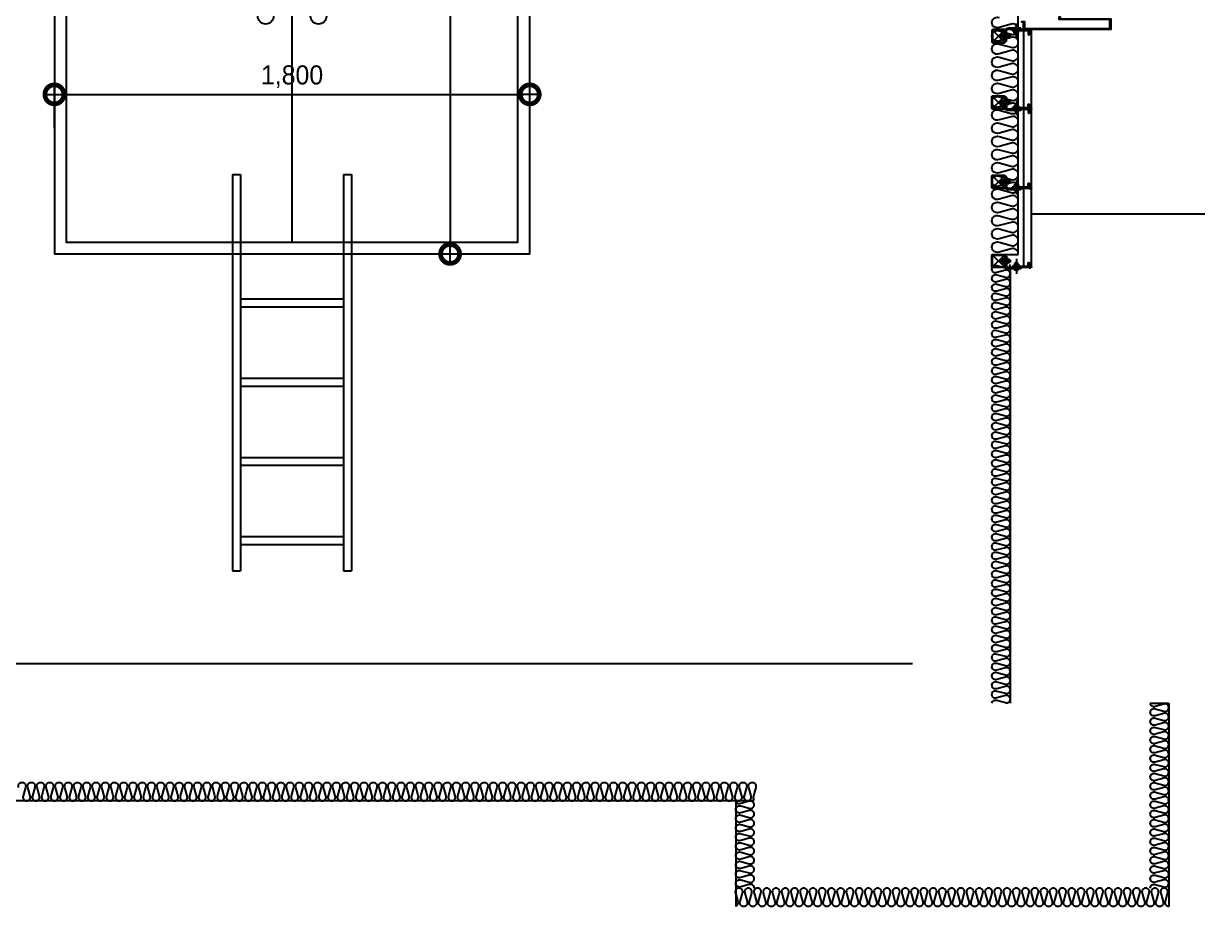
# Model space of a CAD drawing. Header units: millimetres. Extents: x -75040 to 92617, y -36837 to 48530.
# Drawn here: x 41533 to 45979, y -2720 to 622 of the extents above; entities that cross this region are included whole.
import ezdxf

# ---------------------------------------------------------------- set-up
doc = ezdxf.new("R2010")
doc.units = ezdxf.units.MM
doc.header["$LTSCALE"] = 60
doc.linetypes.add('ACAD_ISO05W100', pattern=[33, 24, -3, 0, -3, 0, -3])
doc.layers.get('Defpoints').update_dxf_attribs({"color": 151})
for name, color, linetype in [('A-DIM', 7, 'Continuous'), ('A-DOOR-ELE', 5, 'Continuous'), ('A-ETC', 7, 'Continuous'), ('A-FIN(EX)', 6, 'Continuous'), ('A-FIN-9', 7, 'Continuous'), ('A-HAT-MATL', 8, 'Continuous'), ('A-SITE', 3, 'ACAD_ISO05W100'), ('A-무근', 4, 'Continuous'), ('INSUL', 8, 'Continuous')]:
    doc.layers.add(name, color=color, linetype=linetype)
doc.layers.add('NOPLOT-DIM', color=191, linetype='Continuous', plot=False)
doc.styles.add('Gdim', font='')
doc.styles.get('Gdim').set_extended_font_data('Dotum')
doc.dimstyles.new('Gdim30(INT)', dxfattribs={"dimscale": 24, "dimtxt": 3, "dimasz": 1, "dimexe": 1.5, "dimexo": 2, "dimgap": 1, "dimtad": 1, "dimdec": 0, "dimzin": 0, "dimdsep": 46, "dimlunit": 6, "dimtxsty": 'Gdim', "dimblk": 'ToneDOT', "dimcen": 1.5, "dimdle": 1.5, "dimclrd": 1, "dimclre": 1, "dimclrt": 256, "dimadec": 1, "dimazin": 0, "dimtfac": 1, "dimtdec": 0, "dimtix": 1, "dimtmove": 2, "dimatfit": 3, "dimldrblk": 'DOT', "dimfxl": 1, "dimtolj": 1, "dimtzin": 0, "dimlwd": -1, "dimlwe": -1, "dimarcsym": 0})

# ---------------------------------------------------------------- blocks, each defined once
blk = doc.blocks.new('ToneDOT')
at = {"layer": 'A-DIM', "color": 1, "linetype": 'ByBlock'}
blk.add_line((1.5, 0), (-1.5, 0), dxfattribs=at)
at = {"layer": 'A-DIM', "color": 1, "linetype": 'ByBlock', "const_width": 3}
blk.add_lwpolyline([(0.375, 0, 1), (-0.375, 0, 1)], format="xyb", close=True, dxfattribs=at)
blk = doc.blocks.new('*D15')
at = {"layer": 'Defpoints', "color": 0, "transparency": 16777216}
for p in [(-9322.5, 2100), (-9322.5, 0, 0), (-9112.8, 0, 0)]:
    blk.add_point(p, dxfattribs=at)
at = {"layer": 'NOPLOT-DIM', "color": 1, "transparency": 16777216}
for p, q in [((-9274.5, 2100, 0), (-9076.8, 2100, 0)), ((-9112.8, 2076, 0), (-9112.8, 24, 0)), ((-9274.5, 0, 0), (-9076.8, 0, 0))]:
    blk.add_line(p, q, dxfattribs=at)
at = {"layer": 'NOPLOT-DIM', "color": 1, "transparency": 16777216, "xscale": 24, "yscale": 24, "zscale": 24}
for p, rotation in [((-9112.8, 2100, 0), 90), ((-9112.8, 0, 0), 270)]:
    blk.add_blockref('ToneDOT', p, dxfattribs=dict(at, rotation=rotation))
at = {"layer": 'NOPLOT-DIM', "transparency": 16777216, "insert": (-9179.8, 1050, 0), "char_height": 72, "attachment_point": 5, "rotation": 90, "style": 'Gdim'}
blk.add_mtext('\\A1;2,100', dxfattribs=at)
blk = doc.blocks.new('_Dot')
at = {"color": 0, "linetype": 'ByBlock', "lineweight": -2}
blk.add_line((-0.5, 0), (-1, 0), dxfattribs=at)
at = {"color": 0, "linetype": 'ByBlock', "const_width": 0.5}
blk.add_lwpolyline([(-0.25, 0, 1), (0.25, 0, 1)], format="xyb", close=True, dxfattribs=at)
blk = doc.blocks.new('*D16')
at = {"layer": 'Defpoints', "color": 0, "transparency": 16777216}
for p in [(-8811.2, 603.9), (-10611.2, 427.6), (-8811.2, 427.6)]:
    blk.add_point(p, dxfattribs=at)
at = {"layer": 'NOPLOT-DIM', "color": 1, "transparency": 16777216}
for p, q in [((-10611.2, 475.6), (-10611.2, 639.9)), ((-8811.2, 475.6), (-8811.2, 639.9)), ((-10587.2, 603.9), (-8835.2, 603.9))]:
    blk.add_line(p, q, dxfattribs=at)
at = {"layer": 'NOPLOT-DIM', "color": 1, "transparency": 16777216, "xscale": 24, "yscale": 24, "zscale": 24, "rotation": 180}
blk.add_blockref('ToneDOT', (-10611.2, 603.9), dxfattribs=at)
at = {"layer": 'NOPLOT-DIM', "color": 1, "transparency": 16777216, "xscale": 24, "yscale": 24, "zscale": 24}
blk.add_blockref('ToneDOT', (-8811.2, 603.9), dxfattribs=at)
at = {"layer": 'NOPLOT-DIM', "transparency": 16777216, "insert": (-9711.2, 670.9), "char_height": 72, "attachment_point": 5, "style": 'Gdim'}
blk.add_mtext('\\A1;1,800', dxfattribs=at)
blk = doc.blocks.new('석재앵커')
at = {"layer": 'A-ETC'}
for p, q in [((44.5, 56), (44.5, 0)), ((63.8, 48), (112.5, 48)), ((68.8, 52.5), (68.1, 51.7)), ((68.1, 51.7), (68.1, 44.3)), ((68.5, 44.3), (68.1, 51.7)), ((68.8, 52.5), (69.4, 51.9)), ((69.2, 43.5), (68.8, 52.5)), ((70.3, 52.5), (69.8, 51.9)), ((70.3, 52.5), (70.9, 51.9)), ((70.7, 43.5), (70.3, 52.5)), ((71.8, 52.5), (71.3, 51.9)), ((71.8, 52.5), (72.4, 51.9)), ((72.2, 43.5), (71.8, 52.5)), ((73.3, 52.5), (72.8, 51.9)), ((73.5, 49), (73.3, 52.5)), ((73.3, 52.5), (73.5, 52.3)), ((74.5, 56), (73.5, 54)), ((73.5, 42), (73.5, 54)), ((74.5, 56), (80.5, 56)), ((74.5, 52), (80.5, 52)), ((80.5, 56), (81.5, 54)), ((81.5, 38), (81.5, 58)), ((81.5, 58), (82.5, 58)), ((82.5, 67), (83.5, 68)), ((82.5, 67), (82.5, 28)), ((82.5, 52.5), (87.5, 52.5)), ((82.5, 51.6), (87.5, 51.6)), ((83.5, 68), (87.5, 68)), ((87.5, 68), (87.5, 28)), ((90.8, 58), (89.8, 58)), ((90.8, 38), (90.8, 58)), ((91.8, 56), (90.8, 54)), ((97.8, 56), (91.8, 56)), ((97.8, 52), (91.8, 52)), ((97.8, 56), (98.8, 54)), ((98.8, 42), (98.8, 54)), ((98.8, 49), (99, 52.5)), ((99, 52.5), (98.8, 52.3)), ((99, 52.5), (99.5, 51.9)), ((100.5, 52.5), (99.9, 51.9)), ((100, 43.5), (100.5, 52.5)), ((100.5, 52.5), (101, 51.9)), ((102, 52.5), (101.4, 51.9)), ((101.5, 43.5), (102, 52.5)), ((102, 52.5), (102.5, 51.9)), ((103.5, 52.5), (102.9, 51.9)), ((103, 43.5), (103.5, 52.5)), ((103.5, 52.5), (104.2, 51.7)), ((103.8, 44.3), (104.2, 51.7)), ((104.2, 51.7), (104.2, 44.3)), ((-3.5, 18, 0), (-3.5, 33, 0)), ((-3.5, 33, 0), (-1.5, 33, 0)), ((-3.5, 18, 0), (-1.5, 18, 0)), ((-1.5, 28), (-1.5, 33, 0)), ((-1.5, 28), (60.5, 28)), ((-1.5, 23), (60.5, 23)), ((-1.5, 18, 0), (-1.5, 23)), ((21.5, 28), (21.5, 23)), ((28.5, 23), (27.5, 22)), ((27.5, 22), (27.5, 18)), ((27.5, 18), (77.5, 18)), ((28.5, 23), (77.5, 23)), ((34.5, 29), (34.5, 28)), ((54.5, 29), (34.5, 29)), ((36, 16.5), (36, 18)), ((36, 16.5), (53, 16.5)), ((36.5, 36), (38.5, 37)), ((36.5, 36), (36.5, 30)), ((36.5, 30), (38.5, 29)), ((50.5, 37), (38.5, 37)), ((40, 41.7), (40.8, 42.4)), ((40, 41.7), (40.6, 41.1)), ((49, 41.2), (40, 41.7)), ((40, 40.2), (40.6, 40.7)), ((40, 40.2), (40.6, 39.6)), ((49, 39.7), (40, 40.2)), ((40, 38.7), (40.6, 39.2)), ((40, 38.7), (40.6, 38.1)), ((49, 38.2), (40, 38.7)), ((40, 37.2), (40.6, 37.7)), ((43.5, 37), (40, 37.2)), ((40, 37.2), (40.2, 37)), ((40, 18), (40, 28)), ((40.5, 36), (40.5, 30)), ((40.8, 42.4), (48.2, 42.4)), ((48.2, 42), (40.8, 42.4)), ((40.9, 18), (40.9, 28)), ((48.1, 18), (48.1, 28)), ((48.2, 42), (48.2, 42.4)), ((49, 41.2), (48.2, 42)), ((49, 41.2), (48.4, 40.7)), ((49, 39.7), (48.4, 40.3)), ((49, 39.7), (48.4, 39.2)), ((49, 38.2), (48.4, 38.8)), ((49, 38.2), (48.4, 37.7)), ((48.7, 37), (48.4, 37.3)), ((48.5, 36), (48.5, 30)), ((49, 18), (49, 28)), ((52.5, 36), (50.5, 37)), ((52.5, 30), (50.5, 29)), ((52.5, 36), (52.5, 30)), ((53, 18), (53, 16.5)), ((54.5, 28), (54.5, 29)), ((60.5, 23), (60.5, 28)), ((67.5, 23), (67.5, 18)), ((68.5, 44.3), (68.1, 44.3)), ((69.2, 43.5), (68.5, 44.3)), ((69.2, 43.5), (69.8, 44.1)), ((70.7, 43.5), (70.2, 44.1)), ((70.7, 43.5), (71.3, 44.1)), ((72.2, 43.5), (71.7, 44.1)), ((72.2, 43.5), (72.8, 44.1)), ((73.5, 43.8), (73.2, 44.1)), ((74.5, 40), (73.5, 42)), ((74.5, 44), (80.5, 44)), ((74.5, 40), (80.5, 40)), ((80.5, 40), (81.5, 42)), ((82.5, 38), (81.5, 38)), ((82.5, 44.4), (87.5, 44.4)), ((82.5, 43.5), (87.5, 43.5)), ((82.5, 28), (87.5, 28)), ((89.8, 38), (90.8, 38)), ((91.8, 40), (90.8, 42)), ((97.8, 44), (91.8, 44)), ((97.8, 40), (91.8, 40)), ((97.8, 40), (98.8, 42)), ((98.8, 43.8), (99.1, 44.1)), ((100, 43.5), (99.5, 44.1)), ((100, 43.5), (100.6, 44.1)), ((101.5, 43.5), (101, 44.1)), ((101.5, 43.5), (102.1, 44.1)), ((103, 43.5), (102.5, 44.1)), ((103, 43.5), (103.8, 44.3)), ((103.8, 44.3), (104.2, 44.3))]:
    blk.add_line(p, q, dxfattribs=at)
at = {"layer": 'A-ETC', "elevation": 0}
for points in [[(0, 28), (0, 41, 0.8), (-5, 41), (-5, 28)], [(0, 22), (0, 9, -0.8), (-5, 9), (-5, 22)]]:
    blk.add_lwpolyline(points, format="xyb", dxfattribs=at)
at = {"layer": 'A-ETC'}
for centre, radius, start, end in [((69.6, 52.1), 0.3, 223.1524, 316.8476), ((71.1, 52.1), 0.3, 223.1524, 316.8476), ((72.6, 52.1), 0.3, 223.1524, 316.8476), ((76.1, 54.1), 2.64, 181.4766, 231.6535), ((82, 48), 8.5, 151.9275, 208.0725), ((78.9, 54.1), 2.64, 308.3465, 358.5234), ((73, 48), 8.5, 331.9275, 28.0725), ((93.4, 54.1), 2.64, 181.4766, 231.6535), ((99.3, 48), 8.5, 151.9275, 208.0725), ((96.2, 54.1), 2.64, 308.3465, 358.5234), ((90.3, 48), 8.5, 331.9275, 28.0725), ((99.7, 52.1), 0.3, 223.1524, 316.8476), ((101.2, 52.1), 0.3, 223.1524, 316.8476), ((102.7, 52.1), 0.3, 223.1524, 316.8476), ((44.5, 39.8), 24.8, 249.984, 290.016), ((38.4, 34.4), 2.64, 38.3465, 88.5234), ((38.4, 31.6), 2.64, 271.4766, 321.6535), ((44.5, 28.5), 8.5, 61.9275, 118.0725), ((44.5, 37.5), 8.5, 241.9275, 298.0725), ((40.4, 40.9), 0.3, 313.1524, 46.8476), ((40.4, 39.4), 0.3, 313.1524, 46.8476), ((40.4, 37.9), 0.3, 313.1524, 46.8476), ((48.6, 40.5), 0.3, 133.1524, 226.8476), ((48.6, 39), 0.3, 133.1524, 226.8476), ((48.6, 37.5), 0.3, 133.1524, 226.8476), ((50.6, 34.4), 2.64, 91.4766, 141.6535), ((50.6, 31.6), 2.64, 218.3465, 268.5234), ((70, 43.9), 0.3, 43.1524, 136.8476), ((71.5, 43.9), 0.3, 43.1524, 136.8476), ((73, 43.9), 0.3, 43.1524, 136.8476), ((76.1, 41.9), 2.64, 128.3465, 178.5234), ((77.5, 28), 5, 270, 0), ((77.5, 28), 10, 270, 0), ((78.9, 41.9), 2.64, 1.4766, 51.6535), ((93.4, 41.9), 2.64, 128.3465, 178.5234), ((96.2, 41.9), 2.64, 1.4766, 51.6535), ((99.3, 43.9), 0.3, 43.1524, 136.8476), ((100.8, 43.9), 0.3, 43.1524, 136.8476), ((102.3, 43.9), 0.3, 43.1524, 136.8476)]:
    blk.add_arc(centre, radius, start, end, dxfattribs=at)
blk = doc.blocks.new('앵커')
at = {"layer": 'A-ETC'}
for p, q in [((-47.4, -42.4), (-2.6, 2.4)), ((-47.4, 2.4), (-2.6, -42.4))]:
    blk.add_line(p, q, dxfattribs=at)
for points in [[(0, -41.8, -0.414214), (-3.2, -45), (-46.8, -45, -0.414214), (-50, -41.8), (-50, 1.8, -0.414214), (-46.8, 5), (-3.2, 5, -0.414214), (0, 1.8)], [(-2.3, 1.8), (-2.3, -41.8, -0.414214), (-3.2, -42.7), (-46.8, -42.7, -0.414214), (-47.7, -41.8), (-47.7, 1.8, -0.414214), (-46.8, 2.7), (-3.2, 2.7, -0.414214)], [(94.2, -46, 0.084515), (95.6, -45.8, 0.091563), (96.7, -45.1, 0.103684), (97.5, -44.1, 0.114254), (97.8, -43, 0.114254), (97.5, -41.9, 0.103684), (96.7, -40.9, 0.091563), (95.6, -40.2, 0.084515), (94.2, -40, 0.084515), (92.9, -40.2, 0.091563), (91.7, -40.9, 0.103684), (91, -41.9, 0.114254), (90.7, -43, 0.114254), (91, -44.1, 0.103684), (91.7, -45.1, 0.091563), (92.9, -45.8, 0.084515)]]:
    blk.add_lwpolyline(points, format="xyb", close=True, dxfattribs=at)
for centre in [(106, -43, 0), (106.8, -43, 0), (107.7, -43, 0)]:
    blk.add_arc(centre, 8.26, 158.7006, 201.2994, dxfattribs=at)
at = {"layer": 'A-ETC', "xscale": -1}
blk.add_blockref('석재앵커', (87.5, -68), dxfattribs=at)
blk = doc.blocks.new('앵커-1')
at = {"layer": 'A-ETC'}
for p, q in [((-91, 45), (-27, 45)), ((-91, 45), (-91, 35, 0)), ((-66, 40), (-66, 45)), ((-60, 46), (-60, 50)), ((-60, 50), (-10, 50)), ((-59, 45), (-60, 46)), ((-59, 45), (-10, 45)), ((-51.5, 51.5), (-51.5, 50)), ((-51.5, 51.5), (-34.5, 51.5)), ((-47.5, 50), (-47.5, 40)), ((-46.6, 50), (-46.6, 40)), ((-43, 12), (-43, 68)), ((-39.4, 50), (-39.4, 40)), ((-38.5, 50), (-38.5, 40)), ((-34.5, 50), (-34.5, 51.5)), ((-27, 45), (-27, 40)), ((-20, 45), (-20, 50)), ((-91, 35, 0), (-89, 35, 0)), ((-89, 40), (-27, 40)), ((-89, 40), (-89, 35, 0)), ((-53, 39), (-53, 40)), ((-33, 39), (-53, 39)), ((-51, 38), (-49, 39)), ((-51, 32), (-51, 38)), ((-51, 32), (-49, 31)), ((-37, 31), (-49, 31)), ((-44, 31), (-47.5, 30.8)), ((-47.5, 30.8), (-47.3, 31)), ((-47.5, 30.8), (-46.9, 30.3)), ((-47.5, 29.3), (-46.9, 29.9)), ((-38.5, 29.8), (-47.5, 29.3)), ((-47.5, 29.3), (-46.9, 28.8)), ((-47.5, 27.8), (-46.9, 28.4)), ((-38.5, 28.3), (-47.5, 27.8)), ((-47.5, 27.8), (-46.9, 27.3)), ((-47.5, 26.3), (-46.9, 26.9)), ((-38.5, 26.8), (-47.5, 26.3)), ((-47.5, 26.3), (-46.7, 25.6)), ((-47, 32), (-47, 38)), ((-39.3, 26), (-46.7, 25.6)), ((-46.7, 25.6), (-39.3, 25.6)), ((-38.5, 26.8), (-39.3, 26)), ((-39.3, 26), (-39.3, 25.6)), ((-38.8, 31), (-39.1, 30.7)), ((-38.5, 29.8), (-39.1, 30.3)), ((-38.5, 29.8), (-39.1, 29.2)), ((-38.5, 28.3), (-39.1, 28.8)), ((-38.5, 28.3), (-39.1, 27.7)), ((-38.5, 26.8), (-39.1, 27.3)), ((-39, 32), (-39, 38)), ((-35, 38), (-37, 39)), ((-35, 32), (-37, 31)), ((-35, 32), (-35, 38)), ((-33, 40), (-33, 39)), ((-23.7, 20), (25, 20)), ((-19, 23.7), (-19.4, 23.7)), ((-19.4, 16.3), (-19.4, 23.7)), ((-19, 23.7), (-19.4, 16.3)), ((-18.7, 15.5), (-19.4, 16.3)), ((-18.2, 24.5), (-19, 23.7)), ((-18.2, 24.5), (-18.7, 15.5)), ((-18.7, 15.5), (-18.1, 16.1)), ((-18.2, 24.5), (-17.7, 23.9)), ((-17.2, 15.5), (-17.7, 16.1)), ((-16.7, 24.5), (-17.3, 23.9)), ((-16.7, 24.5), (-17.2, 15.5)), ((-17.2, 15.5), (-16.6, 16.1)), ((-16.7, 24.5), (-16.2, 23.9)), ((-15.7, 15.5), (-16.2, 16.1)), ((-15.2, 24.5), (-15.8, 23.9)), ((-15.2, 24.5), (-15.7, 15.5)), ((-15.7, 15.5), (-15.1, 16.1)), ((-15.2, 24.5), (-14.7, 23.9)), ((-14.2, 15.5), (-14.7, 16.1)), ((-14, 24.2), (-14.3, 23.9)), ((-14, 19), (-14.2, 15.5)), ((-14.2, 15.5), (-14, 15.7)), ((-13, 28), (-14, 26)), ((-14, 26), (-14, 14)), ((-13, 12), (-14, 14)), ((-13, 28), (-7, 28)), ((-13, 24), (-7, 24)), ((-13, 16), (-7, 16)), ((-13, 12), (-7, 12)), ((-7, 28), (-6, 26)), ((-7, 12), (-6, 14)), ((-6, 30), (-6, 10)), ((-5, 30), (-6, 30)), ((-6, 10), (-5, 10)), ((-5, 40), (0, 40)), ((-5, 1), (-5, 40)), ((-5, 24.5), (0, 24.5)), ((-5, 23.6), (0, 23.6)), ((-5, 16.4), (0, 16.4)), ((-5, 15.5), (0, 15.5)), ((-5, 1), (-4, 0)), ((-4, 0), (0, 0)), ((0, 0), (0, 40)), ((2.3, 30), (3.3, 30)), ((3.3, 10), (2.3, 10)), ((47.4, 42.4), (2.6, -2.4)), ((47.4, -2.4), (2.6, 42.4)), ((3.3, 30), (3.3, 10)), ((4.3, 28), (3.3, 26)), ((4.3, 12), (3.3, 14)), ((10.3, 28), (4.3, 28)), ((10.3, 24), (4.3, 24)), ((10.3, 16), (4.3, 16)), ((10.3, 12), (4.3, 12)), ((10.3, 28), (11.3, 26)), ((10.3, 12), (11.3, 14)), ((11.3, 26), (11.3, 14)), ((11.3, 24.2), (11.6, 23.9)), ((11.3, 19), (11.5, 15.5)), ((11.5, 15.5), (11.3, 15.7)), ((11.5, 15.5), (12, 16.1)), ((12.5, 24.5), (12, 23.9)), ((13, 15.5), (12.4, 16.1)), ((12.5, 24.5), (13.1, 23.9)), ((12.5, 24.5), (13, 15.5)), ((13, 15.5), (13.5, 16.1)), ((14, 24.5), (13.5, 23.9)), ((14.5, 15.5), (13.9, 16.1)), ((14, 24.5), (14.6, 23.9)), ((14, 24.5), (14.5, 15.5)), ((14.5, 15.5), (15, 16.1)), ((15.5, 24.5), (15, 23.9)), ((16, 15.5), (15.4, 16.1)), ((15.5, 24.5), (16, 15.5)), ((15.5, 24.5), (16.3, 23.7)), ((16, 15.5), (16.7, 16.3)), ((16.3, 23.7), (16.7, 23.7)), ((16.3, 23.7), (16.7, 16.3)), ((16.7, 16.3), (16.7, 23.7))]:
    blk.add_line(p, q, dxfattribs=at)
for points in [[(-94.2, 46, 0.084515), (-95.6, 45.8, 0.091563), (-96.7, 45.1, 0.103684), (-97.5, 44.1, 0.114254), (-97.8, 43, 0.114254), (-97.5, 41.9, 0.103684), (-96.7, 40.9, 0.091563), (-95.6, 40.2, 0.084515), (-94.2, 40, 0.084515), (-92.9, 40.2, 0.091563), (-91.7, 40.9, 0.103684), (-91, 41.9, 0.114254), (-90.7, 43, 0.114254), (-91, 44.1, 0.103684), (-91.7, 45.1, 0.091563), (-92.9, 45.8, 0.084515)], [(0, 41.8, -0.414214), (3.2, 45), (46.8, 45, -0.414214), (50, 41.8), (50, -1.8, -0.414214), (46.8, -5), (3.2, -5, -0.414214), (0, -1.8)], [(2.3, -1.8), (2.3, 41.8, -0.414214), (3.2, 42.7), (46.8, 42.7, -0.414214), (47.7, 41.8), (47.7, -1.8, -0.414214), (46.8, -2.7), (3.2, -2.7, -0.414214)]]:
    blk.add_lwpolyline(points, format="xyb", close=True, dxfattribs=at)
at = {"layer": 'A-ETC', "elevation": 0}
blk.add_lwpolyline([(-87.5, 40), (-87.5, 27, -0.8), (-92.5, 27), (-92.5, 40)], format="xyb", dxfattribs=at)
at = {"layer": 'A-ETC'}
for centre, radius, start, end in [((-107.7, 43, 0), 8.26, 338.7006, 21.2994), ((-106.8, 43, 0), 8.26, 338.7006, 21.2994), ((-106, 43, 0), 8.26, 338.7006, 21.2994), ((-43, 28.2), 24.8, 69.984, 110.016), ((-10, 40), 10, 0, 90), ((-10, 40), 5, 0, 90), ((-49.1, 36.4), 2.64, 38.3465, 88.5234), ((-49.1, 33.6), 2.64, 271.4766, 321.6535), ((-43, 30.5), 8.5, 61.9275, 118.0725), ((-43, 39.5), 8.5, 241.9275, 298.0725), ((-47.1, 30.1), 0.3, 313.1524, 46.8476), ((-47.1, 28.6), 0.3, 313.1524, 46.8476), ((-47.1, 27.1), 0.3, 313.1524, 46.8476), ((-38.9, 30.5), 0.3, 133.1524, 226.8476), ((-38.9, 29), 0.3, 133.1524, 226.8476), ((-38.9, 27.5), 0.3, 133.1524, 226.8476), ((-36.9, 36.4), 2.64, 91.4766, 141.6535), ((-36.9, 33.6), 2.64, 218.3465, 268.5234), ((-17.9, 15.9), 0.3, 43.1524, 136.8476), ((-17.5, 24.1), 0.3, 223.1524, 316.8476), ((-16.4, 15.9), 0.3, 43.1524, 136.8476), ((-16, 24.1), 0.3, 223.1524, 316.8476), ((-14.9, 15.9), 0.3, 43.1524, 136.8476), ((-14.5, 24.1), 0.3, 223.1524, 316.8476), ((-11.4, 26.1), 2.64, 181.4766, 231.6535), ((-5.5, 20), 8.5, 151.9275, 208.0725), ((-11.4, 13.9), 2.64, 128.3465, 178.5234), ((-8.6, 26.1), 2.64, 308.3465, 358.5234), ((-14.5, 20), 8.5, 331.9275, 28.0725), ((-8.6, 13.9), 2.64, 1.4766, 51.6535), ((5.9, 26.1), 2.64, 181.4766, 231.6535), ((11.8, 20), 8.5, 151.9275, 208.0725), ((5.9, 13.9), 2.64, 128.3465, 178.5234), ((8.7, 26.1), 2.64, 308.3465, 358.5234), ((2.8, 20), 8.5, 331.9275, 28.0725), ((8.7, 13.9), 2.64, 1.4766, 51.6535), ((11.8, 24.1), 0.3, 223.1524, 316.8476), ((12.2, 15.9), 0.3, 43.1524, 136.8476), ((13.3, 24.1), 0.3, 223.1524, 316.8476), ((13.7, 15.9), 0.3, 43.1524, 136.8476), ((14.8, 24.1), 0.3, 223.1524, 316.8476), ((15.2, 15.9), 0.3, 43.1524, 136.8476)]:
    blk.add_arc(centre, radius, start, end, dxfattribs=at)
blk = doc.blocks.new('A$C6e4c1c5a')
at = {"layer": 'A-DOOR-ELE'}
blk.add_line((936, 81), (936, 2091), dxfattribs=at)
at = {"layer": 'A-DOOR-ELE', "elevation": 0}
for points in [[(1836, 2136), (36, 2136), (36, 36), (1836, 36)], [(1791, 2091), (81, 2091), (81, 81), (1791, 81)]]:
    blk.add_lwpolyline(points, close=True, dxfattribs=at)
at = {"layer": 'A-DOOR-ELE'}
for centre in [(836, 936), (1036, 936)]:
    blk.add_circle(centre, 30, dxfattribs=at)
at = {"layer": 'NOPLOT-DIM'}
for base, p1, p2, angle, picture, middle in [((1534.4, 36, 0), (1324.7, 2136), (1324.7, 36, 0), 90, '*D15', (1467.4, 1086, 0)), ((1836, 639.9), (36, 463.6), (1836, 463.6), 180, '*D16', (936, 706.9))]:
    dim = blk.add_linear_dim(base=base, p1=p1, p2=p2, angle=angle, dimstyle='Gdim30(INT)', dxfattribs=at)
    dim.commit()
    dim.dimension.update_dxf_attribs({"geometry": picture, "text_midpoint": middle, "insert": (10647.2, 36)})

msp = doc.modelspace()

# ---------------------------------------------------------------- linework, layer by layer
at = {"layer": 'A-DOOR-ELE', "linetype": 'Continuous'}
for p, q in [((42325, 50), (42325, -1450)), ((42325, 50), (42355, 50)), ((42355, 50), (42355, -1450)), ((42745, 50), (42745, -1450)), ((42745, 50), (42775, 50)), ((42775, 50), (42775, -1450)), ((42355, -420), (42745, -420)), ((42355, -450), (42745, -450)), ((42355, -720), (42745, -720)), ((42355, -750), (42745, -750)), ((42355, -1020), (42745, -1020)), ((42355, -1050), (42745, -1050)), ((42355, -1320), (42745, -1320)), ((42355, -1350), (42745, -1350)), ((42325, -1450), (42355, -1450)), ((42745, -1450), (42775, -1450))]:
    msp.add_line(p, q, dxfattribs=at)
at = {"layer": 'A-FIN(EX)', "elevation": 0}
for points in [[(45320, 594), (45320, 303), (45350, 303), (45350, 594)], [(45320, 297), (45320, 3), (45350, 3), (45350, 297)], [(45320, -3), (45320, -297), (45350, -297), (45350, -3)]]:
    msp.add_lwpolyline(points, close=True, dxfattribs=at)
at = {"layer": 'A-FIN-9', "elevation": 0}
msp.add_lwpolyline([(45320, 600), (45320, 627), (45313, 627), (45313, 627), (45313, 630), (45323, 630), (45323, 603), (45647, 603), (45647, 637), (45455, 637), (45455, 647), (45458, 647), (45458, 647), (45458, 640), (45650, 640), (45650, 600)], close=True, dxfattribs=at)
at = {"layer": 'A-HAT-MATL'}
for p, q in [((45300, -252), (45300, 47009.7)), ((45270, -1950), (45270, -302)), ((45800, -1950), (45870, -1950)), ((45870, -1950), (45870, -2720)), ((44300, -2320), (40800, -2320)), ((44230, -2320), (44230, -2720))]:
    msp.add_line(p, q, dxfattribs=at)
at = {"layer": 'A-HAT-MATL', "elevation": 0}
for points in [[(45300, -249.2, 0.524856), (45272.9, -230.5), (45227.1, -242.9, -1.449198), (45227.1, -205.5), (45272.9, -217.9, 0.524856), (45300, -199.2, 0.524856), (45272.9, -180.5), (45227.1, -192.9, -1.449198), (45227.1, -155.5), (45272.9, -167.9, 0.524856), (45300, -149.2, 0.524856), (45272.9, -130.5), (45227.1, -142.9, -1.449198), (45227.1, -105.5), (45272.9, -117.9, 0.524856), (45300, -99.2, 0.524856), (45272.9, -80.5), (45227.1, -92.9, -1.449198), (45227.1, -55.5), (45272.9, -67.9, 0.524856), (45300, -49.2, 0.524856), (45272.9, -30.5), (45227.1, -42.9, -1.449198), (45227.1, -5.5), (45272.9, -17.9, 0.524856), (45300, 0.8, 0.524856), (45272.9, 19.5), (45227.1, 7.1, -1.449198), (45227.1, 44.5), (45272.9, 32.1, 0.524856), (45300, 50.8, 0.524856), (45272.9, 69.5), (45227.1, 57.1, -1.449198), (45227.1, 94.5), (45272.9, 82.1, 0.524856), (45300, 100.8, 0.524856), (45272.9, 119.5), (45227.1, 107.1, -1.449198), (45227.1, 144.5), (45272.9, 132.1, 0.524856), (45300, 150.8, 0.524856), (45272.9, 169.5), (45227.1, 157.1, -1.449198), (45227.1, 194.5), (45272.9, 182.1, 0.524856), (45300, 200.8, 0.524856), (45272.9, 219.5), (45227.1, 207.1, -1.449198), (45227.1, 244.5), (45272.9, 232.1, 0.524856), (45300, 250.8, 0.524856), (45272.9, 269.5), (45227.1, 257.1, -1.449198), (45227.1, 294.5), (45272.9, 282.1, 0.524856), (45300, 300.8, 0.524856), (45272.9, 319.5), (45227.1, 307.1, -1.449198), (45227.1, 344.5), (45272.9, 332.1, 0.524856), (45300, 350.8, 0.524856), (45272.9, 369.5), (45227.1, 357.1, -1.449198), (45227.1, 394.5), (45272.9, 382.1, 0.524856), (45300, 400.8, 0.524856), (45272.9, 419.5), (45227.1, 407.1, -1.449198), (45227.1, 444.5), (45272.9, 432.1, 0.524856), (45300, 450.8, 0.524856), (45272.9, 469.5), (45227.1, 457.1, -1.449198), (45227.1, 494.5), (45272.9, 482.1, 0.524856), (45300, 500.8, 0.524856), (45272.9, 519.5), (45227.1, 507.1, -1.449198), (45227.1, 544.5), (45272.9, 532.1, 0.524856), (45300, 550.8, 0.524856), (45272.9, 569.5), (45227.1, 557.1, -1.449198), (45227.1, 594.5), (45272.9, 582.1, 0.524856), (45300, 600.8, 0.524856), (45272.9, 619.5), (45227.1, 607.1, -1.449198), (45227.1, 644.5)], [(45200.2, -1950, -0.468967), (45219, -1939.4), (45251, -1948.1, 0.524856), (45270, -1935, 0.524856), (45251, -1921.9), (45219, -1930.6, -1.449198), (45219, -1904.4), (45251, -1913.1, 0.524856), (45270, -1900, 0.524856), (45251, -1886.9), (45219, -1895.6, -1.449198), (45219, -1869.4), (45251, -1878.1, 0.524856), (45270, -1865, 0.524856), (45251, -1851.9), (45219, -1860.6, -1.449198), (45219, -1834.4), (45251, -1843.1, 0.524856), (45270, -1830, 0.524856), (45251, -1816.9), (45219, -1825.6, -1.449198), (45219, -1799.4), (45251, -1808.1, 0.524856), (45270, -1795, 0.524856), (45251, -1781.9), (45219, -1790.6, -1.449198), (45219, -1764.4), (45251, -1773.1, 0.524856), (45270, -1760, 0.524856), (45251, -1746.9), (45219, -1755.6, -1.449198), (45219, -1729.4), (45251, -1738.1, 0.524856), (45270, -1725, 0.524856), (45251, -1711.9), (45219, -1720.6, -1.449198), (45219, -1694.4), (45251, -1703.1, 0.524856), (45270, -1690, 0.524856), (45251, -1676.9), (45219, -1685.6, -1.449198), (45219, -1659.4), (45251, -1668.1, 0.524856), (45270, -1655, 0.524856), (45251, -1641.9), (45219, -1650.6, -1.449198), (45219, -1624.4), (45251, -1633.1, 0.524856), (45270, -1620, 0.524856), (45251, -1606.9), (45219, -1615.6, -1.449198), (45219, -1589.4), (45251, -1598.1, 0.524856), (45270, -1585, 0.524856), (45251, -1571.9), (45219, -1580.6, -1.449198), (45219, -1554.4), (45251, -1563.1, 0.524856), (45270, -1550, 0.524856), (45251, -1536.9), (45219, -1545.6, -1.449198), (45219, -1519.4), (45251, -1528.1, 0.524856), (45270, -1515, 0.524856), (45251, -1501.9), (45219, -1510.6, -1.449198), (45219, -1484.4), (45251, -1493.1, 0.524856), (45270, -1480, 0.524856), (45251, -1466.9), (45219, -1475.6, -1.449198), (45219, -1449.4), (45251, -1458.1, 0.524856), (45270, -1445, 0.524856), (45251, -1431.9), (45219, -1440.6, -1.449198), (45219, -1414.4), (45251, -1423.1, 0.524856), (45270, -1410, 0.524856), (45251, -1396.9), (45219, -1405.6, -1.449198), (45219, -1379.4), (45251, -1388.1, 0.524856), (45270, -1375, 0.524856), (45251, -1361.9), (45219, -1370.6, -1.449198), (45219, -1344.4), (45251, -1353.1, 0.524856), (45270, -1340, 0.524856), (45251, -1326.9), (45219, -1335.6, -1.449198), (45219, -1309.4), (45251, -1318.1, 0.524856), (45270, -1305, 0.524856), (45251, -1291.9), (45219, -1300.6, -1.449198), (45219, -1274.4), (45251, -1283.1, 0.524856), (45270, -1270, 0.524856), (45251, -1256.9), (45219, -1265.6, -1.449198), (45219, -1239.4), (45251, -1248.1, 0.524856), (45270, -1235, 0.524856), (45251, -1221.9), (45219, -1230.6, -1.449198), (45219, -1204.4), (45251, -1213.1, 0.524856), (45270, -1200, 0.524856), (45251, -1186.9), (45219, -1195.6, -1.449198), (45219, -1169.4), (45251, -1178.1, 0.524856), (45270, -1165, 0.524856), (45251, -1151.9), (45219, -1160.6, -1.449198), (45219, -1134.4), (45251, -1143.1, 0.524856), (45270, -1130, 0.524856), (45251, -1116.9), (45219, -1125.6, -1.449198), (45219, -1099.4), (45251, -1108.1, 0.524856), (45270, -1095, 0.524856), (45251, -1081.9), (45219, -1090.6, -1.449198), (45219, -1064.4), (45251, -1073.1, 0.524856), (45270, -1060, 0.524856), (45251, -1046.9), (45219, -1055.6, -1.449198), (45219, -1029.4), (45251, -1038.1, 0.524856), (45270, -1025, 0.524856), (45251, -1011.9), (45219, -1020.6, -1.449198), (45219, -994.4), (45251, -1003.1, 0.524856), (45270, -990, 0.524856), (45251, -976.9), (45219, -985.6, -1.449198), (45219, -959.4), (45251, -968.1, 0.524856), (45270, -955, 0.524856), (45251, -941.9), (45219, -950.6, -1.449198), (45219, -924.4), (45251, -933.1, 0.524856), (45270, -920, 0.524856), (45251, -906.9), (45219, -915.6, -1.449198), (45219, -889.4), (45251, -898.1, 0.524856), (45270, -885, 0.524856), (45251, -871.9), (45219, -880.6, -1.449198), (45219, -854.4), (45251, -863.1, 0.524856), (45270, -850, 0.524856), (45251, -836.9), (45219, -845.6, -1.449198), (45219, -819.4), (45251, -828.1, 0.524856), (45270, -815, 0.524856), (45251, -801.9), (45219, -810.6, -1.449198), (45219, -784.4), (45251, -793.1, 0.524856), (45270, -780, 0.524856), (45251, -766.9), (45219, -775.6, -1.449198), (45219, -749.4), (45251, -758.1, 0.524856), (45270, -745, 0.524856), (45251, -731.9), (45219, -740.6, -1.449198), (45219, -714.4), (45251, -723.1, 0.524856), (45270, -710, 0.524856), (45251, -696.9), (45219, -705.6, -1.449198), (45219, -679.4), (45251, -688.1, 0.524856), (45270, -675, 0.524856), (45251, -661.9), (45219, -670.6, -1.449198), (45219, -644.4), (45251, -653.1, 0.524856), (45270, -640, 0.524856), (45251, -626.9), (45219, -635.6, -1.449198), (45219, -609.4), (45251, -618.1, 0.524856), (45270, -605, 0.524856), (45251, -591.9), (45219, -600.6, -1.449198), (45219, -574.4), (45251, -583.1, 0.524856), (45270, -570, 0.524856), (45251, -556.9), (45219, -565.6, -1.449198), (45219, -539.4), (45251, -548.1, 0.524856), (45270, -535, 0.524856), (45251, -521.9), (45219, -530.6, -1.449198), (45219, -504.4), (45251, -513.1, 0.524856), (45270, -500, 0.524856), (45251, -486.9), (45219, -495.6, -1.449198), (45219, -469.4), (45251, -478.1, 0.524856), (45270, -465, 0.524856), (45251, -451.9), (45219, -460.6, -1.449198), (45219, -434.4), (45251, -443.1, 0.524856), (45270, -430, 0.524856), (45251, -416.9), (45219, -425.6, -1.449198), (45219, -399.4), (45251, -408.1, 0.524856), (45270, -395, 0.524856), (45251, -381.9), (45219, -390.6, -1.449198), (45219, -364.4), (45251, -373.1, 0.524856), (45270, -360, 0.524856), (45251, -346.9), (45219, -355.6, -1.449198), (45219, -329.4), (45251, -338.1, 0.524856), (45270, -325, 0.524856), (45251, -311.9), (45219, -320.6, -1.449198), (45219, -294.4), (45251, -303.1, 0.524856), (45270, -290)], [(45800, -2650, -0.524856), (45819, -2636.9), (45851, -2645.6, 1.449198), (45851, -2619.4), (45819, -2628.1, -0.524856), (45800, -2615, -0.524856), (45819, -2601.9), (45851, -2610.6, 1.449198), (45851, -2584.4), (45819, -2593.1, -0.524856), (45800, -2580, -0.524856), (45819, -2566.9), (45851, -2575.6, 1.449198), (45851, -2549.4), (45819, -2558.1, -0.524856), (45800, -2545, -0.524856), (45819, -2531.9), (45851, -2540.6, 1.449198), (45851, -2514.4), (45819, -2523.1, -0.524856), (45800, -2510, -0.524856), (45819, -2496.9), (45851, -2505.6, 1.449198), (45851, -2479.4), (45819, -2488.1, -0.524856), (45800, -2475, -0.524856), (45819, -2461.9), (45851, -2470.6, 1.449198), (45851, -2444.4), (45819, -2453.1, -0.524856), (45800, -2440, -0.524856), (45819, -2426.9), (45851, -2435.6, 1.449198), (45851, -2409.4), (45819, -2418.1, -0.524856), (45800, -2405, -0.524856), (45819, -2391.9), (45851, -2400.6, 1.449198), (45851, -2374.4), (45819, -2383.1, -0.524856), (45800, -2370, -0.524856), (45819, -2356.9), (45851, -2365.6, 1.449198), (45851, -2339.4), (45819, -2348.1, -0.524856), (45800, -2335, -0.524856), (45819, -2321.9), (45851, -2330.6, 1.449198), (45851, -2304.4), (45819, -2313.1, -0.524856), (45800, -2300, -0.524856), (45819, -2286.9), (45851, -2295.6, 1.449198), (45851, -2269.4), (45819, -2278.1, -0.524856), (45800, -2265, -0.524856), (45819, -2251.9), (45851, -2260.6, 1.449198), (45851, -2234.4), (45819, -2243.1, -0.524856), (45800, -2230, -0.524856), (45819, -2216.9), (45851, -2225.6, 1.449198), (45851, -2199.4), (45819, -2208.1, -0.524856), (45800, -2195, -0.524856), (45819, -2181.9), (45851, -2190.6, 1.449198), (45851, -2164.4), (45819, -2173.1, -0.524856), (45800, -2160, -0.524856), (45819, -2146.9), (45851, -2155.6, 1.449198), (45851, -2129.4), (45819, -2138.1, -0.524856), (45800, -2125, -0.524856), (45819, -2111.9), (45851, -2120.6, 1.449198), (45851, -2094.4), (45819, -2103.1, -0.524856), (45800, -2090, -0.524856), (45819, -2076.9), (45851, -2085.6, 1.449198), (45851, -2059.4), (45819, -2068.1, -0.524856), (45800, -2055, -0.524856), (45819, -2041.9), (45851, -2050.6, 1.449198), (45851, -2024.4), (45819, -2033.1, -0.524856), (45800, -2020, -0.524856), (45819, -2006.9), (45851, -2015.6, 1.449198), (45851, -1989.4), (45819, -1998.1, -0.524856), (45800, -1985, -0.524856), (45819, -1971.9), (45851, -1980.6, 1.449198), (45851, -1954.4), (45819, -1963.1, -0.524856), (45800, -1950)], [(41514.4, -2269, -1.449198), (41540.6, -2269), (41531.9, -2301, 0.524856), (41545, -2320, 0.524856), (41558.1, -2301), (41549.4, -2269, -1.449198), (41575.6, -2269), (41566.9, -2301, 0.524856), (41580, -2320, 0.524856), (41593.1, -2301), (41584.4, -2269, -1.449198), (41610.6, -2269), (41601.9, -2301, 0.524856), (41615, -2320, 0.524856), (41628.1, -2301), (41619.4, -2269, -1.449198), (41645.6, -2269), (41636.9, -2301, 0.524856), (41650, -2320, 0.524856), (41663.1, -2301), (41654.4, -2269, -1.449198), (41680.6, -2269), (41671.9, -2301, 0.524856), (41685, -2320, 0.524856), (41698.1, -2301), (41689.4, -2269, -1.449198), (41715.6, -2269), (41706.9, -2301, 0.524856), (41720, -2320, 0.524856), (41733.1, -2301), (41724.4, -2269, -1.449198), (41750.6, -2269), (41741.9, -2301, 0.524856), (41755, -2320, 0.524856), (41768.1, -2301), (41759.4, -2269, -1.449198), (41785.6, -2269), (41776.9, -2301, 0.524856), (41790, -2320, 0.524856), (41803.1, -2301), (41794.4, -2269, -1.449198), (41820.6, -2269), (41811.9, -2301, 0.524856), (41825, -2320, 0.524856), (41838.1, -2301), (41829.4, -2269, -1.449198), (41855.6, -2269), (41846.9, -2301, 0.524856), (41860, -2320, 0.524856), (41873.1, -2301), (41864.4, -2269, -1.449198), (41890.6, -2269), (41881.9, -2301, 0.524856), (41895, -2320, 0.524856), (41908.1, -2301), (41899.4, -2269, -1.449198), (41925.6, -2269), (41916.9, -2301, 0.524856), (41930, -2320, 0.524856), (41943.1, -2301), (41934.4, -2269, -1.449198), (41960.6, -2269), (41951.9, -2301, 0.524856), (41965, -2320, 0.524856), (41978.1, -2301), (41969.4, -2269, -1.449198), (41995.6, -2269), (41986.9, -2301, 0.524856), (42000, -2320, 0.524856), (42013.1, -2301), (42004.4, -2269, -1.449198), (42030.6, -2269), (42021.9, -2301, 0.524856), (42035, -2320, 0.524856), (42048.1, -2301), (42039.4, -2269, -1.449198), (42065.6, -2269), (42056.9, -2301, 0.524856), (42070, -2320, 0.524856), (42083.1, -2301), (42074.4, -2269, -1.449198), (42100.6, -2269), (42091.9, -2301, 0.524856), (42105, -2320, 0.524856), (42118.1, -2301), (42109.4, -2269, -1.449198), (42135.6, -2269), (42126.9, -2301, 0.524856), (42140, -2320, 0.524856), (42153.1, -2301), (42144.4, -2269, -1.449198), (42170.6, -2269), (42161.9, -2301, 0.524856), (42175, -2320, 0.524856), (42188.1, -2301), (42179.4, -2269, -1.449198), (42205.6, -2269), (42196.9, -2301, 0.524856), (42210, -2320, 0.524856), (42223.1, -2301), (42214.4, -2269, -1.449198), (42240.6, -2269), (42231.9, -2301, 0.524856), (42245, -2320, 0.524856), (42258.1, -2301), (42249.4, -2269, -1.449198), (42275.6, -2269), (42266.9, -2301, 0.524856), (42280, -2320, 0.524856), (42293.1, -2301), (42284.4, -2269, -1.449198), (42310.6, -2269), (42301.9, -2301, 0.524856), (42315, -2320, 0.524856), (42328.1, -2301), (42319.4, -2269, -1.449198), (42345.6, -2269), (42336.9, -2301, 0.524856), (42350, -2320, 0.524856), (42363.1, -2301), (42354.4, -2269, -1.449198), (42380.6, -2269), (42371.9, -2301, 0.524856), (42385, -2320, 0.524856), (42398.1, -2301), (42389.4, -2269, -1.449198), (42415.6, -2269), (42406.9, -2301, 0.524856), (42420, -2320, 0.524856), (42433.1, -2301), (42424.4, -2269, -1.449198), (42450.6, -2269), (42441.9, -2301, 0.524856), (42455, -2320, 0.524856), (42468.1, -2301), (42459.4, -2269, -1.449198), (42485.6, -2269), (42476.9, -2301, 0.524856), (42490, -2320, 0.524856), (42503.1, -2301), (42494.4, -2269, -1.449198), (42520.6, -2269), (42511.9, -2301, 0.524856), (42525, -2320, 0.524856), (42538.1, -2301), (42529.4, -2269, -1.449198), (42555.6, -2269), (42546.9, -2301, 0.524856), (42560, -2320, 0.524856), (42573.1, -2301), (42564.4, -2269, -1.449198), (42590.6, -2269), (42581.9, -2301, 0.524856), (42595, -2320, 0.524856), (42608.1, -2301), (42599.4, -2269, -1.449198), (42625.6, -2269), (42616.9, -2301, 0.524856), (42630, -2320, 0.524856), (42643.1, -2301), (42634.4, -2269, -1.449198), (42660.6, -2269), (42651.9, -2301, 0.524856), (42665, -2320, 0.524856), (42678.1, -2301), (42669.4, -2269, -1.449198), (42695.6, -2269), (42686.9, -2301, 0.524856), (42700, -2320, 0.524856), (42713.1, -2301), (42704.4, -2269, -1.449198), (42730.6, -2269), (42721.9, -2301, 0.524856), (42735, -2320, 0.524856), (42748.1, -2301), (42739.4, -2269, -1.449198), (42765.6, -2269), (42756.9, -2301, 0.524856), (42770, -2320, 0.524856), (42783.1, -2301), (42774.4, -2269, -1.449198), (42800.6, -2269), (42791.9, -2301, 0.524856), (42805, -2320, 0.524856), (42818.1, -2301), (42809.4, -2269, -1.449198), (42835.6, -2269), (42826.9, -2301, 0.524856), (42840, -2320, 0.524856), (42853.1, -2301), (42844.4, -2269, -1.449198), (42870.6, -2269), (42861.9, -2301, 0.524856), (42875, -2320, 0.524856), (42888.1, -2301), (42879.4, -2269, -1.449198), (42905.6, -2269), (42896.9, -2301, 0.524856), (42910, -2320, 0.524856), (42923.1, -2301), (42914.4, -2269, -1.449198), (42940.6, -2269), (42931.9, -2301, 0.524856), (42945, -2320, 0.524856), (42958.1, -2301), (42949.4, -2269, -1.449198), (42975.6, -2269), (42966.9, -2301, 0.524856), (42980, -2320, 0.524856), (42993.1, -2301), (42984.4, -2269, -1.449198), (43010.6, -2269), (43001.9, -2301, 0.524856), (43015, -2320, 0.524856), (43028.1, -2301), (43019.4, -2269, -1.449198), (43045.6, -2269), (43036.9, -2301, 0.524856), (43050, -2320, 0.524856), (43063.1, -2301), (43054.4, -2269, -1.449198), (43080.6, -2269), (43071.9, -2301, 0.524856), (43085, -2320, 0.524856), (43098.1, -2301), (43089.4, -2269, -1.449198), (43115.6, -2269), (43106.9, -2301, 0.524856), (43120, -2320, 0.524856), (43133.1, -2301), (43124.4, -2269, -1.449198), (43150.6, -2269), (43141.9, -2301, 0.524856), (43155, -2320, 0.524856), (43168.1, -2301), (43159.4, -2269, -1.449198), (43185.6, -2269), (43176.9, -2301, 0.524856), (43190, -2320, 0.524856), (43203.1, -2301), (43194.4, -2269, -1.449198), (43220.6, -2269), (43211.9, -2301, 0.524856), (43225, -2320, 0.524856), (43238.1, -2301), (43229.4, -2269, -1.449198), (43255.6, -2269), (43246.9, -2301, 0.524856), (43260, -2320, 0.524856), (43273.1, -2301), (43264.4, -2269, -1.449198), (43290.6, -2269), (43281.9, -2301, 0.524856), (43295, -2320, 0.524856), (43308.1, -2301), (43299.4, -2269, -1.449198), (43325.6, -2269), (43316.9, -2301, 0.524856), (43330, -2320, 0.524856), (43343.1, -2301), (43334.4, -2269, -1.449198), (43360.6, -2269), (43351.9, -2301, 0.524856), (43365, -2320, 0.524856), (43378.1, -2301), (43369.4, -2269, -1.449198), (43395.6, -2269), (43386.9, -2301, 0.524856), (43400, -2320, 0.524856), (43413.1, -2301), (43404.4, -2269, -1.449198), (43430.6, -2269), (43421.9, -2301, 0.524856), (43435, -2320, 0.524856), (43448.1, -2301), (43439.4, -2269, -1.449198), (43465.6, -2269), (43456.9, -2301, 0.524856), (43470, -2320, 0.524856), (43483.1, -2301), (43474.4, -2269, -1.449198), (43500.6, -2269), (43491.9, -2301, 0.524856), (43505, -2320, 0.524856), (43518.1, -2301), (43509.4, -2269, -1.449198), (43535.6, -2269), (43526.9, -2301, 0.524856), (43540, -2320, 0.524856), (43553.1, -2301), (43544.4, -2269, -1.449198), (43570.6, -2269), (43561.9, -2301, 0.524856), (43575, -2320, 0.524856), (43588.1, -2301), (43579.4, -2269, -1.449198), (43605.6, -2269), (43596.9, -2301, 0.524856), (43610, -2320, 0.524856), (43623.1, -2301), (43614.4, -2269, -1.449198), (43640.6, -2269), (43631.9, -2301, 0.524856), (43645, -2320, 0.524856), (43658.1, -2301), (43649.4, -2269, -1.449198), (43675.6, -2269), (43666.9, -2301, 0.524856), (43680, -2320, 0.524856), (43693.1, -2301), (43684.4, -2269, -1.449198), (43710.6, -2269), (43701.9, -2301, 0.524856), (43715, -2320, 0.524856), (43728.1, -2301), (43719.4, -2269, -1.449198), (43745.6, -2269), (43736.9, -2301, 0.524856), (43750, -2320, 0.524856), (43763.1, -2301), (43754.4, -2269, -1.449198), (43780.6, -2269), (43771.9, -2301, 0.524856), (43785, -2320, 0.524856), (43798.1, -2301), (43789.4, -2269, -1.449198), (43815.6, -2269), (43806.9, -2301, 0.524856), (43820, -2320, 0.524856), (43833.1, -2301), (43824.4, -2269, -1.449198), (43850.6, -2269), (43841.9, -2301, 0.524856), (43855, -2320, 0.524856), (43868.1, -2301), (43859.4, -2269, -1.449198), (43885.6, -2269), (43876.9, -2301, 0.524856), (43890, -2320, 0.524856), (43903.1, -2301), (43894.4, -2269, -1.449198), (43920.6, -2269), (43911.9, -2301, 0.524856), (43925, -2320, 0.524856), (43938.1, -2301), (43929.4, -2269, -1.449198), (43955.6, -2269), (43946.9, -2301, 0.524856), (43960, -2320, 0.524856), (43973.1, -2301), (43964.4, -2269, -1.449198), (43990.6, -2269), (43981.9, -2301, 0.524856), (43995, -2320, 0.524856), (44008.1, -2301), (43999.4, -2269, -1.449198), (44025.6, -2269), (44016.9, -2301, 0.524856), (44030, -2320, 0.524856), (44043.1, -2301), (44034.4, -2269, -1.449198), (44060.6, -2269), (44051.9, -2301, 0.524856), (44065, -2320, 0.524856), (44078.1, -2301), (44069.4, -2269, -1.449198), (44095.6, -2269), (44086.9, -2301, 0.524856), (44100, -2320, 0.524856), (44113.1, -2301), (44104.4, -2269, -1.449198), (44130.6, -2269), (44121.9, -2301, 0.524856), (44135, -2320, 0.524856), (44148.1, -2301), (44139.4, -2269, -1.449198), (44165.6, -2269), (44156.9, -2301, 0.524856), (44170, -2320, 0.524856), (44183.1, -2301), (44174.4, -2269, -1.449198), (44200.6, -2269), (44191.9, -2301, 0.524856), (44205, -2320, 0.524856), (44218.1, -2301), (44209.4, -2269, -1.449198), (44235.6, -2269), (44226.9, -2301, 0.524856), (44240, -2320, 0.524856), (44253.1, -2301), (44244.4, -2269, -1.449198), (44270.6, -2269), (44261.9, -2301, 0.524856), (44275, -2320, 0.524856), (44288.1, -2301), (44279.4, -2269, -1.449198), (44305.6, -2269), (44296.9, -2301, 0.29244), (44300, -2315.8, 0.29244)], [(44300, -2650, 0.524856), (44281, -2636.9), (44249, -2645.6, -1.449198), (44249, -2619.4), (44281, -2628.1, 0.524856), (44300, -2615, 0.524856), (44281, -2601.9), (44249, -2610.6, -1.449198), (44249, -2584.4), (44281, -2593.1, 0.524856), (44300, -2580, 0.524856), (44281, -2566.9), (44249, -2575.6, -1.449198), (44249, -2549.4), (44281, -2558.1, 0.524856), (44300, -2545, 0.524856), (44281, -2531.9), (44249, -2540.6, -1.449198), (44249, -2514.4), (44281, -2523.1, 0.524856), (44300, -2510, 0.524856), (44281, -2496.9), (44249, -2505.6, -1.449198), (44249, -2479.4), (44281, -2488.1, 0.524856), (44300, -2475, 0.524856), (44281, -2461.9), (44249, -2470.6, -1.449198), (44249, -2444.4), (44281, -2453.1, 0.524856), (44300, -2440, 0.524856), (44281, -2426.9), (44249, -2435.6, -1.449198), (44249, -2409.4), (44281, -2418.1, 0.524856), (44300, -2405, 0.524856), (44281, -2391.9), (44249, -2400.6, -1.449198), (44249, -2374.4), (44281, -2383.1, 0.524856), (44300, -2370, 0.524856), (44281, -2356.9), (44249, -2365.6, -1.449198), (44249, -2339.4), (44281, -2348.1, 0.524856), (44300, -2335, 0.524856), (44281, -2321.9), (44249, -2330.6, -0.468967), (44230.2, -2320, -0.468967)], [(45870, -2720, -0.524856), (45856.9, -2701), (45865.6, -2669, 1.449198), (45839.4, -2669), (45848.1, -2701, -0.524856), (45835, -2720, -0.524856), (45821.9, -2701), (45830.6, -2669, 1.449198), (45804.4, -2669), (45813.1, -2701, -0.524856), (45800, -2720, -0.524856), (45786.9, -2701), (45795.6, -2669, 1.449198), (45769.4, -2669), (45778.1, -2701, -0.524856), (45765, -2720, -0.524856), (45751.9, -2701), (45760.6, -2669, 1.449198), (45734.4, -2669), (45743.1, -2701, -0.524856), (45730, -2720, -0.524856), (45716.9, -2701), (45725.6, -2669, 1.449198), (45699.4, -2669), (45708.1, -2701, -0.524856), (45695, -2720, -0.524856), (45681.9, -2701), (45690.6, -2669, 1.449198), (45664.4, -2669), (45673.1, -2701, -0.524856), (45660, -2720, -0.524856), (45646.9, -2701), (45655.6, -2669, 1.449198), (45629.4, -2669), (45638.1, -2701, -0.524856), (45625, -2720, -0.524856), (45611.9, -2701), (45620.6, -2669, 1.449198), (45594.4, -2669), (45603.1, -2701, -0.524856), (45590, -2720, -0.524856), (45576.9, -2701), (45585.6, -2669, 1.449198), (45559.4, -2669), (45568.1, -2701, -0.524856), (45555, -2720, -0.524856), (45541.9, -2701), (45550.6, -2669, 1.449198), (45524.4, -2669), (45533.1, -2701, -0.524856), (45520, -2720, -0.524856), (45506.9, -2701), (45515.6, -2669, 1.449198), (45489.4, -2669), (45498.1, -2701, -0.524856), (45485, -2720, -0.524856), (45471.9, -2701), (45480.6, -2669, 1.449198), (45454.4, -2669), (45463.1, -2701, -0.524856), (45450, -2720, -0.524856), (45436.9, -2701), (45445.6, -2669, 1.449198), (45419.4, -2669), (45428.1, -2701, -0.524856), (45415, -2720, -0.524856), (45401.9, -2701), (45410.6, -2669, 1.449198), (45384.4, -2669), (45393.1, -2701, -0.524856), (45380, -2720, -0.524856), (45366.9, -2701), (45375.6, -2669, 1.449198), (45349.4, -2669), (45358.1, -2701, -0.524856), (45345, -2720, -0.524856), (45331.9, -2701), (45340.6, -2669, 1.449198), (45314.4, -2669), (45323.1, -2701, -0.524856), (45310, -2720, -0.524856), (45296.9, -2701), (45305.6, -2669, 1.449198), (45279.4, -2669), (45288.1, -2701, -0.524856), (45275, -2720, -0.524856), (45261.9, -2701), (45270.6, -2669, 1.449198), (45244.4, -2669), (45253.1, -2701, -0.524856), (45240, -2720, -0.524856), (45226.9, -2701), (45235.6, -2669, 1.449198), (45209.4, -2669), (45218.1, -2701, -0.524856), (45205, -2720, -0.524856), (45191.9, -2701), (45200.6, -2669, 1.449198), (45174.4, -2669), (45183.1, -2701, -0.524856), (45170, -2720, -0.524856), (45156.9, -2701), (45165.6, -2669, 1.449198), (45139.4, -2669), (45148.1, -2701, -0.524856), (45135, -2720, -0.524856), (45121.9, -2701), (45130.6, -2669, 1.449198), (45104.4, -2669), (45113.1, -2701, -0.524856), (45100, -2720, -0.524856), (45086.9, -2701), (45095.6, -2669, 1.449198), (45069.4, -2669), (45078.1, -2701, -0.524856), (45065, -2720, -0.524856), (45051.9, -2701), (45060.6, -2669, 1.449198), (45034.4, -2669), (45043.1, -2701, -0.524856), (45030, -2720, -0.524856), (45016.9, -2701), (45025.6, -2669, 1.449198), (44999.4, -2669), (45008.1, -2701, -0.524856), (44995, -2720, -0.524856), (44981.9, -2701), (44990.6, -2669, 1.449198), (44964.4, -2669), (44973.1, -2701, -0.524856), (44960, -2720, -0.524856), (44946.9, -2701), (44955.6, -2669, 1.449198), (44929.4, -2669), (44938.1, -2701, -0.524856), (44925, -2720, -0.524856), (44911.9, -2701), (44920.6, -2669, 1.449198), (44894.4, -2669), (44903.1, -2701, -0.524856), (44890, -2720, -0.524856), (44876.9, -2701), (44885.6, -2669, 1.449198), (44859.4, -2669), (44868.1, -2701, -0.524856), (44855, -2720, -0.524856), (44841.9, -2701), (44850.6, -2669, 1.449198), (44824.4, -2669), (44833.1, -2701, -0.524856), (44820, -2720, -0.524856), (44806.9, -2701), (44815.6, -2669, 1.449198), (44789.4, -2669), (44798.1, -2701, -0.524856), (44785, -2720, -0.524856), (44771.9, -2701), (44780.6, -2669, 1.449198), (44754.4, -2669), (44763.1, -2701, -0.524856), (44750, -2720, -0.524856), (44736.9, -2701), (44745.6, -2669, 1.449198), (44719.4, -2669), (44728.1, -2701, -0.524856), (44715, -2720, -0.524856), (44701.9, -2701), (44710.6, -2669, 1.449198), (44684.4, -2669), (44693.1, -2701, -0.524856), (44680, -2720, -0.524856), (44666.9, -2701), (44675.6, -2669, 1.449198), (44649.4, -2669), (44658.1, -2701, -0.524856), (44645, -2720, -0.524856), (44631.9, -2701), (44640.6, -2669, 1.449198), (44614.4, -2669), (44623.1, -2701, -0.524856), (44610, -2720, -0.524856), (44596.9, -2701), (44605.6, -2669, 1.449198), (44579.4, -2669), (44588.1, -2701, -0.524856), (44575, -2720, -0.524856), (44561.9, -2701), (44570.6, -2669, 1.449198), (44544.4, -2669), (44553.1, -2701, -0.524856), (44540, -2720, -0.524856), (44526.9, -2701), (44535.6, -2669, 1.449198), (44509.4, -2669), (44518.1, -2701, -0.524856), (44505, -2720, -0.524856), (44491.9, -2701), (44500.6, -2669, 1.449198), (44474.4, -2669), (44483.1, -2701, -0.524856), (44470, -2720, -0.524856), (44456.9, -2701), (44465.6, -2669, 1.449198), (44439.4, -2669), (44448.1, -2701, -0.524856), (44435, -2720, -0.524856), (44421.9, -2701), (44430.6, -2669, 1.449198), (44404.4, -2669), (44413.1, -2701, -0.524856), (44400, -2720, -0.524856), (44386.9, -2701), (44395.6, -2669, 1.449198), (44369.4, -2669), (44378.1, -2701, -0.524856), (44365, -2720, -0.524856), (44351.9, -2701), (44360.6, -2669, 1.449198), (44334.4, -2669), (44343.1, -2701, -0.524856), (44330, -2720, -0.524856), (44316.9, -2701), (44325.6, -2669, 1.449198), (44299.4, -2669), (44308.1, -2701, -0.524856), (44295, -2720, -0.524856), (44281.9, -2701), (44290.6, -2669, 1.449198), (44264.4, -2669), (44273.1, -2701, -0.524856), (44260, -2720, -0.524856), (44246.9, -2701), (44255.6, -2669, 1.449198), (44229.4, -2669), (44238.1, -2701, -0.413449), (44230, -2719.1, -0.413449)]]:
    msp.add_lwpolyline(points, format="xyb", dxfattribs=at)
at = {"layer": 'A-SITE', "linetype": 'Continuous'}
msp.add_line((50416.7, -100), (45350, -100), dxfattribs=at)
at = {"layer": 'A-무근'}
msp.add_line((40200, -1800), (44900, -1800), dxfattribs=at)
at = {"layer": 'INSUL'}
msp.add_line((45246.8, -252), (45300, -252), dxfattribs=at)

# ---------------------------------------------------------------- block references
at = {"layer": 'A-DOOR-ELE'}
msp.add_blockref('A$C6e4c1c5a', (41614, -286), dxfattribs=at)
at = {"layer": 'A-ETC', "xscale": -1}
msp.add_blockref('앵커-1', (45250, 554), dxfattribs=at)
at = {"layer": 'A-ETC'}
msp.add_blockref('앵커', (45250, 343), dxfattribs=at)
at = {"layer": 'A-ETC', "rotation": 180}
for p in [(45250, 43), (45250, -257)]:
    msp.add_blockref('앵커-1', p, dxfattribs=at)

doc.saveas('drawing.dxf')
